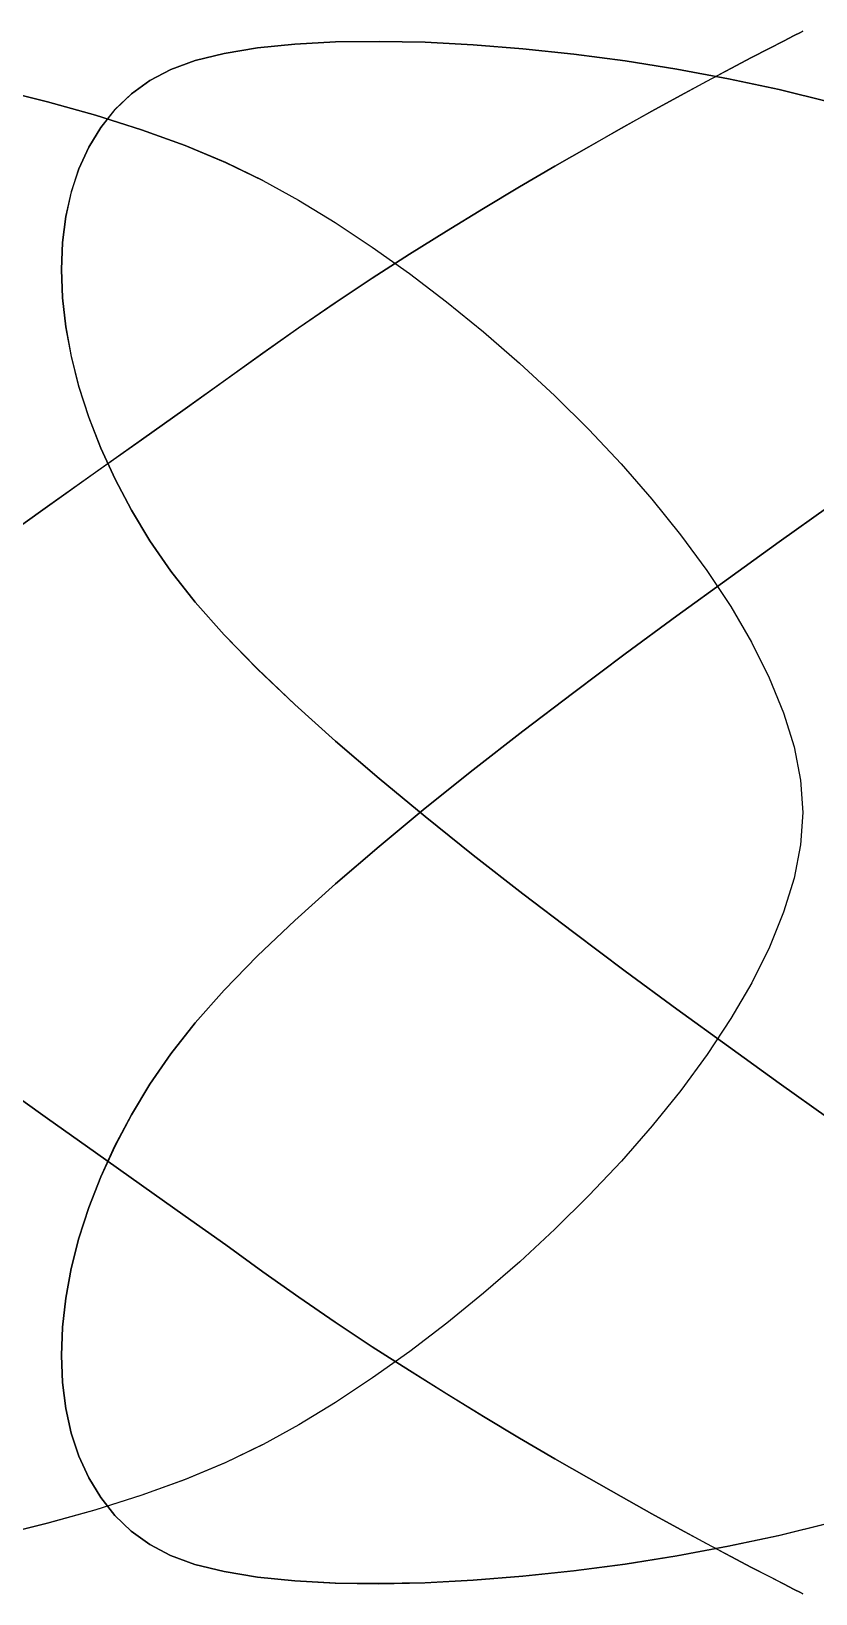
# Model space of a CAD drawing. Header units: metres. Extents: x -872 to 880, y -160 to 160.
# Drawn here: x 242 to 402.6, y -160 to 160 of the extents above; entities that cross this region are included whole.
import ezdxf

# ---------------------------------------------------------------- set-up
doc = ezdxf.new("R2010")
doc.units = ezdxf.units.M

msp = doc.modelspace()

# ---------------------------------------------------------------- linework, layer by layer
for p, q in [((399.54163, 159.7707, -311.76917), (400, 160.00003, -311.76917)), ((399.54163, 159.7707, -311.76917), (400, 160.00003, -311.76917)), ((400, 160.00003, -311.76917), (399.54248, 159.77051, -311.76917)), ((400, 160.00003, -311.76917), (399.54248, 159.77051, -311.76917)), ((288.3491, 156.57669, -311.76917), (295.9767, 157.35823, -311.76917)), ((288.3491, 156.57669, -311.76917), (295.9767, 157.35823, -311.76917)), ((295.97824, 157.3605, -311.76917), (288.34946, 156.57886, -311.76917)), ((295.97824, 157.3605, -311.76917), (288.34946, 156.57886, -311.76917)), ((295.9767, 157.35823, -311.76917), (304.29868, 157.80742, -311.76917)), ((295.9767, 157.35823, -311.76917), (304.29868, 157.80742, -311.76917)), ((304.30145, 157.80978, -311.76917), (295.97824, 157.3605, -311.76917)), ((304.30145, 157.80978, -311.76917), (295.97824, 157.3605, -311.76917)), ((304.29868, 157.80742, -311.76917), (313.22226, 157.93127, -311.76917)), ((304.29868, 157.80742, -311.76917), (313.22226, 157.93127, -311.76917)), ((313.22644, 157.93372, -311.76917), (304.30145, 157.80978, -311.76917)), ((313.22644, 157.93372, -311.76917), (304.30145, 157.80978, -311.76917)), ((313.22226, 157.93127, -311.76917), (322.65482, 157.73683, -311.76917)), ((313.22226, 157.93127, -311.76917), (322.65482, 157.73683, -311.76917)), ((322.66043, 157.73932, -311.76917), (313.22644, 157.93372, -311.76917)), ((322.66043, 157.73932, -311.76917), (313.22644, 157.93372, -311.76917)), ((322.65482, 157.73683, -311.76917), (332.50366, 157.23111, -311.76917)), ((322.65482, 157.73683, -311.76917), (332.50366, 157.23111, -311.76917)), ((332.51074, 157.23364, -311.76917), (322.66043, 157.73932, -311.76917)), ((332.51074, 157.23364, -311.76917), (322.66043, 157.73932, -311.76917)), ((332.50366, 157.23111, -311.76917), (342.6761, 156.42114, -311.76917)), ((332.50366, 157.23111, -311.76917), (342.6761, 156.42114, -311.76917)), ((342.68466, 156.42369, -311.76917), (332.51074, 157.23364, -311.76917)), ((342.68466, 156.42369, -311.76917), (332.51074, 157.23364, -311.76917)), ((393.12964, 156.49303, -311.76917), (396.04913, 157.99683, -311.76917)), ((393.12964, 156.49303, -311.76917), (396.04913, 157.99683, -311.76917)), ((396.05194, 157.99623, -311.76917), (393.13348, 156.4922, -311.76917)), ((396.05194, 157.99623, -311.76917), (393.13348, 156.4922, -311.76917)), ((396.04913, 157.99683, -311.76917), (398.20557, 159.09618, -311.76917)), ((396.04913, 157.99683, -311.76917), (398.20557, 159.09618, -311.76917)), ((398.20737, 159.0958, -311.76917), (396.05194, 157.99623, -311.76917)), ((398.20737, 159.0958, -311.76917), (396.05194, 157.99623, -311.76917)), ((398.20557, 159.09618, -311.76917), (399.54163, 159.7707, -311.76917)), ((398.20557, 159.09618, -311.76917), (399.54163, 159.7707, -311.76917)), ((399.54248, 159.77051, -311.76917), (398.20737, 159.0958, -311.76917)), ((399.54248, 159.77051, -311.76917), (398.20737, 159.0958, -311.76917)), ((275.54602, 153.99033, -311.76917), (270.55682, 152.16939, -311.76917)), ((275.54602, 153.99033, -311.76917), (270.55682, 152.16939, -311.76917)), ((270.55902, 152.16779, -311.76917), (275.54755, 153.98848, -311.76917)), ((270.55902, 152.16779, -311.76917), (275.54755, 153.98848, -311.76917)), ((281.5078, 155.45781, -311.76917), (275.54602, 153.99033, -311.76917)), ((281.5078, 155.45781, -311.76917), (275.54602, 153.99033, -311.76917)), ((275.54755, 153.98848, -311.76917), (281.50848, 155.45578, -311.76917)), ((275.54755, 153.98848, -311.76917), (281.50848, 155.45578, -311.76917)), ((288.34946, 156.57886, -311.76917), (281.5078, 155.45781, -311.76917)), ((288.34946, 156.57886, -311.76917), (281.5078, 155.45781, -311.76917)), ((281.50848, 155.45578, -311.76917), (288.3491, 156.57669, -311.76917)), ((281.50848, 155.45578, -311.76917), (288.3491, 156.57669, -311.76917)), ((342.6761, 156.42114, -311.76917), (353.0794, 155.31395, -311.76917)), ((342.6761, 156.42114, -311.76917), (353.0794, 155.31395, -311.76917)), ((353.0895, 155.3165, -311.76917), (342.68466, 156.42369, -311.76917)), ((353.0895, 155.3165, -311.76917), (342.68466, 156.42369, -311.76917)), ((353.0794, 155.31395, -311.76917), (363.621, 153.91655, -311.76917)), ((353.0794, 155.31395, -311.76917), (363.621, 153.91655, -311.76917)), ((363.63254, 153.9191, -311.76917), (353.0895, 155.3165, -311.76917)), ((363.63254, 153.9191, -311.76917), (353.0895, 155.3165, -311.76917)), ((363.621, 153.91655, -311.76917), (374.2081, 152.23596, -311.76917)), ((363.621, 153.91655, -311.76917), (374.2081, 152.23596, -311.76917)), ((374.22107, 152.23851, -311.76917), (363.63254, 153.9191, -311.76917)), ((374.22107, 152.23851, -311.76917), (363.63254, 153.9191, -311.76917)), ((385.23083, 152.3536, -311.76917), (389.50446, 154.60516, -311.76917)), ((385.23083, 152.3536, -311.76917), (389.50446, 154.60516, -311.76917)), ((389.50934, 154.60408, -311.76917), (385.2368, 152.35226, -311.76917)), ((389.50934, 154.60408, -311.76917), (385.2368, 152.35226, -311.76917)), ((389.50446, 154.60516, -311.76917), (393.12964, 156.49303, -311.76917)), ((389.50446, 154.60516, -311.76917), (393.12964, 156.49303, -311.76917)), ((393.13348, 156.4922, -311.76917), (389.50934, 154.60408, -311.76917)), ((393.13348, 156.4922, -311.76917), (389.50934, 154.60408, -311.76917)), ((270.55682, 152.16939, -311.76917), (266.30844, 149.91196, -311.76917)), ((270.55682, 152.16939, -311.76917), (266.30844, 149.91196, -311.76917)), ((266.31116, 149.91064, -311.76917), (270.55902, 152.16779, -311.76917)), ((266.31116, 149.91064, -311.76917), (270.55902, 152.16779, -311.76917)), ((374.2081, 152.23596, -311.76917), (384.74808, 150.27922, -311.76917)), ((374.2081, 152.23596, -311.76917), (384.74808, 150.27922, -311.76917)), ((384.7624, 150.28177, -311.76917), (374.22107, 152.23851, -311.76917)), ((384.7624, 150.28177, -311.76917), (374.22107, 152.23851, -311.76917)), ((380.36618, 149.75873, -311.76917), (385.23083, 152.3536, -311.76917)), ((380.36618, 149.75873, -311.76917), (385.23083, 152.3536, -311.76917)), ((385.2368, 152.35226, -311.76917), (380.37317, 149.75713, -311.76917)), ((385.2368, 152.35226, -311.76917), (380.37317, 149.75713, -311.76917)), ((235.14824, 148.05334, -311.76917), (245.31589, 145.56537, -311.76917)), ((235.14824, 148.05334, -311.76917), (245.31589, 145.56537, -311.76917)), ((245.33257, 145.56792, -311.76917), (235.16379, 148.0559, -311.76917)), ((245.33257, 145.56792, -311.76917), (235.16379, 148.0559, -311.76917)), ((266.30844, 149.91196, -311.76917), (262.50726, 147.16093, -311.76917)), ((266.30844, 149.91196, -311.76917), (262.50726, 147.16093, -311.76917)), ((262.5105, 147.15996, -311.76917), (266.31116, 149.91064, -311.76917)), ((262.5105, 147.15996, -311.76917), (266.31116, 149.91064, -311.76917)), ((374.96777, 146.84091, -311.76917), (380.36618, 149.75873, -311.76917)), ((374.96777, 146.84091, -311.76917), (380.36618, 149.75873, -311.76917)), ((380.37317, 149.75713, -311.76917), (374.97583, 146.83905, -311.76917)), ((380.37317, 149.75713, -311.76917), (374.97583, 146.83905, -311.76917)), ((384.74808, 150.27922, -311.76917), (395.14825, 148.05334, -311.76917)), ((384.74808, 150.27922, -311.76917), (395.14825, 148.05334, -311.76917)), ((395.1638, 148.0559, -311.76917), (384.7624, 150.28177, -311.76917)), ((395.1638, 148.0559, -311.76917), (384.7624, 150.28177, -311.76917)), ((395.14825, 148.05334, -311.76917), (405.3159, 145.56537, -311.76917)), ((395.14825, 148.05334, -311.76917), (405.3159, 145.56537, -311.76917)), ((405.33258, 145.56792, -311.76917), (395.1638, 148.0559, -311.76917)), ((405.33258, 145.56792, -311.76917), (395.1638, 148.0559, -311.76917)), ((245.31589, 145.56537, -311.76917), (255.15836, 142.82231, -311.76917)), ((245.31589, 145.56537, -311.76917), (255.15836, 142.82231, -311.76917)), ((255.17601, 142.82486, -311.76917), (245.33257, 145.56792, -311.76917)), ((255.17601, 142.82486, -311.76917), (245.33257, 145.56792, -311.76917)), ((262.50726, 147.16093, -311.76917), (259.15332, 143.94806, -311.76917)), ((262.50726, 147.16093, -311.76917), (259.15332, 143.94806, -311.76917)), ((259.15698, 143.94746, -311.76917), (262.5105, 147.15996, -311.76917)), ((259.15698, 143.94746, -311.76917), (262.5105, 147.15996, -311.76917)), ((369.0929, 143.62054, -311.76917), (374.96777, 146.84091, -311.76917)), ((369.0929, 143.62054, -311.76917), (374.96777, 146.84091, -311.76917)), ((374.97583, 146.83905, -311.76917), (369.10205, 143.61842, -311.76917)), ((374.97583, 146.83905, -311.76917), (369.10205, 143.61842, -311.76917)), ((255.15836, 142.82231, -311.76917), (264.58295, 139.83119, -311.76917)), ((255.15836, 142.82231, -311.76917), (264.58295, 139.83119, -311.76917)), ((264.60144, 139.83376, -311.76917), (255.17601, 142.82486, -311.76917)), ((264.60144, 139.83376, -311.76917), (255.17601, 142.82486, -311.76917)), ((259.15332, 143.94806, -311.76917), (256.24664, 140.30508, -311.76917)), ((259.15332, 143.94806, -311.76917), (256.24664, 140.30508, -311.76917)), ((256.25067, 140.30493, -311.76917), (259.15698, 143.94746, -311.76917)), ((256.25067, 140.30493, -311.76917), (259.15698, 143.94746, -311.76917)), ((362.79895, 140.11798, -311.76917), (369.0929, 143.62054, -311.76917)), ((362.79895, 140.11798, -311.76917), (369.0929, 143.62054, -311.76917)), ((369.10205, 143.61842, -311.76917), (362.8091, 140.11563, -311.76917)), ((369.10205, 143.61842, -311.76917), (362.8091, 140.11563, -311.76917)), ((256.24664, 140.30508, -311.76917), (253.78719, 136.26378, -311.76917)), ((256.24664, 140.30508, -311.76917), (253.78719, 136.26378, -311.76917)), ((253.79156, 136.26411, -311.76917), (256.25067, 140.30493, -311.76917)), ((253.79156, 136.26411, -311.76917), (256.25067, 140.30493, -311.76917)), ((264.58295, 139.83119, -311.76917), (273.49698, 136.59903, -311.76917)), ((264.58295, 139.83119, -311.76917), (273.49698, 136.59903, -311.76917)), ((273.51608, 136.60162, -311.76917), (264.60144, 139.83376, -311.76917)), ((273.51608, 136.60162, -311.76917), (264.60144, 139.83376, -311.76917)), ((356.14325, 136.35362, -311.76917), (362.79895, 140.11798, -311.76917)), ((356.14325, 136.35362, -311.76917), (362.79895, 140.11798, -311.76917)), ((362.8091, 140.11563, -311.76917), (356.1544, 136.35104, -311.76917)), ((362.8091, 140.11563, -311.76917), (356.1544, 136.35104, -311.76917)), ((253.78719, 136.26378, -311.76917), (251.77496, 131.85591, -311.76917)), ((253.78719, 136.26378, -311.76917), (251.77496, 131.85591, -311.76917)), ((251.77962, 131.85675, -311.76917), (253.79156, 136.26411, -311.76917)), ((251.77962, 131.85675, -311.76917), (253.79156, 136.26411, -311.76917)), ((273.49698, 136.59903, -311.76917), (281.8078, 133.13286, -311.76917)), ((273.49698, 136.59903, -311.76917), (281.8078, 133.13286, -311.76917)), ((281.8273, 133.1355, -311.76917), (273.51608, 136.60162, -311.76917)), ((281.8273, 133.1355, -311.76917), (273.51608, 136.60162, -311.76917)), ((349.18304, 132.34784, -311.76917), (356.14325, 136.35362, -311.76917)), ((349.18304, 132.34784, -311.76917), (356.14325, 136.35362, -311.76917)), ((356.1544, 136.35104, -311.76917), (349.19516, 132.34505, -311.76917)), ((356.1544, 136.35104, -311.76917), (349.19516, 132.34505, -311.76917)), ((251.77496, 131.85591, -311.76917), (250.20996, 127.11323, -311.76917)), ((251.77496, 131.85591, -311.76917), (250.20996, 127.11323, -311.76917)), ((250.21484, 127.1146, -311.76917), (251.77962, 131.85675, -311.76917)), ((250.21484, 127.1146, -311.76917), (251.77962, 131.85675, -311.76917)), ((281.8078, 133.13286, -311.76917), (289.42267, 129.4397, -311.76917)), ((281.8078, 133.13286, -311.76917), (289.42267, 129.4397, -311.76917)), ((289.44238, 129.44241, -311.76917), (281.8273, 133.1355, -311.76917)), ((289.44238, 129.44241, -311.76917), (281.8273, 133.1355, -311.76917)), ((341.9757, 128.121, -311.76917), (349.18304, 132.34784, -311.76917)), ((341.9757, 128.121, -311.76917), (349.18304, 132.34784, -311.76917)), ((349.19516, 132.34505, -311.76917), (341.98874, 128.11803, -311.76917)), ((349.19516, 132.34505, -311.76917), (341.98874, 128.11803, -311.76917)), ((289.42267, 129.4397, -311.76917), (296.7548, 125.3753, -311.76917)), ((289.42267, 129.4397, -311.76917), (296.7548, 125.3753, -311.76917)), ((334.57858, 123.6935, -311.76917), (341.9757, 128.121, -311.76917)), ((334.57858, 123.6935, -311.76917), (341.9757, 128.121, -311.76917)), ((341.98874, 128.11803, -311.76917), (334.59247, 123.69037, -311.76917)), ((341.98874, 128.11803, -311.76917), (334.59247, 123.69037, -311.76917)), ((250.20996, 127.11323, -311.76917), (249.09218, 122.0675, -311.76917)), ((250.20996, 127.11323, -311.76917), (249.09218, 122.0675, -311.76917)), ((249.09724, 122.06942, -311.76917), (250.21484, 127.1146, -311.76917)), ((249.09724, 122.06942, -311.76917), (250.21484, 127.1146, -311.76917)), ((296.7548, 125.3753, -311.76917), (304.24097, 120.81729, -311.76917)), ((296.7548, 125.3753, -311.76917), (304.24097, 120.81729, -311.76917)), ((249.09218, 122.0675, -311.76917), (248.42162, 116.75047, -311.76917)), ((249.09218, 122.0675, -311.76917), (248.42162, 116.75047, -311.76917)), ((248.4268, 116.75295, -311.76917), (249.09724, 122.06942, -311.76917)), ((248.4268, 116.75295, -311.76917), (249.09724, 122.06942, -311.76917)), ((327.04895, 119.0857, -311.76917), (334.57858, 123.6935, -311.76917)), ((327.04895, 119.0857, -311.76917), (334.57858, 123.6935, -311.76917)), ((334.59247, 123.69037, -311.76917), (327.06363, 119.08245, -311.76917)), ((334.59247, 123.69037, -311.76917), (327.06363, 119.08245, -311.76917)), ((304.24097, 120.81729, -311.76917), (311.82385, 115.80573, -311.76917)), ((304.24097, 120.81729, -311.76917), (311.82385, 115.80573, -311.76917)), ((319.44415, 114.31799, -311.76917), (327.04895, 119.0857, -311.76917)), ((319.44415, 114.31799, -311.76917), (327.04895, 119.0857, -311.76917)), ((327.06363, 119.08245, -311.76917), (319.45953, 114.31466, -311.76917)), ((327.06363, 119.08245, -311.76917), (319.45953, 114.31466, -311.76917)), ((248.42162, 116.75047, -311.76917), (248.19827, 111.193924, -311.76917)), ((248.42162, 116.75047, -311.76917), (248.19827, 111.193924, -311.76917)), ((248.20354, 111.19696, -311.76917), (248.4268, 116.75295, -311.76917)), ((248.20354, 111.19696, -311.76917), (248.4268, 116.75295, -311.76917)), ((311.82385, 115.80573, -311.76917), (319.44617, 110.380646, -311.76917)), ((311.82385, 115.80573, -311.76917), (319.44617, 110.380646, -311.76917)), ((311.82153, 109.41074, -311.76917), (319.44415, 114.31799, -311.76917)), ((311.82153, 109.41074, -311.76917), (319.44415, 114.31799, -311.76917)), ((319.45953, 114.31466, -311.76917), (311.83752, 109.40737, -311.76917)), ((319.45953, 114.31466, -311.76917), (311.83752, 109.40737, -311.76917)), ((248.19827, 111.193924, -311.76917), (248.42213, 105.42961, -311.76917)), ((248.19827, 111.193924, -311.76917), (248.42213, 105.42961, -311.76917)), ((248.42743, 105.43319, -311.76917), (248.20354, 111.19696, -311.76917)), ((248.42743, 105.43319, -311.76917), (248.20354, 111.19696, -311.76917)), ((304.23837, 104.38434, -311.76917), (311.82153, 109.41074, -311.76917)), ((304.23837, 104.38434, -311.76917), (311.82153, 109.41074, -311.76917)), ((311.83752, 109.40737, -311.76917), (304.2549, 104.380974, -311.76917)), ((311.83752, 109.40737, -311.76917), (304.2549, 104.380974, -311.76917)), ((319.44617, 110.380646, -311.76917), (327.05054, 104.58205, -311.76917)), ((319.44617, 110.380646, -311.76917), (327.05054, 104.58205, -311.76917)), ((248.42213, 105.42961, -311.76917), (249.0932, 99.48929, -311.76917)), ((248.42213, 105.42961, -311.76917), (249.0932, 99.48929, -311.76917)), ((249.09848, 99.4934, -311.76917), (248.42743, 105.43319, -311.76917)), ((249.09848, 99.4934, -311.76917), (248.42743, 105.43319, -311.76917)), ((296.752, 99.259155, -311.76917), (304.23837, 104.38434, -311.76917)), ((296.752, 99.259155, -311.76917), (304.23837, 104.38434, -311.76917)), ((304.2549, 104.380974, -311.76917), (296.76898, 99.255844, -311.76917)), ((304.2549, 104.380974, -311.76917), (296.76898, 99.255844, -311.76917)), ((327.05054, 104.58205, -311.76917), (334.57974, 98.44996, -311.76917)), ((327.05054, 104.58205, -311.76917), (334.57974, 98.44996, -311.76917)), ((249.0932, 99.48929, -311.76917), (250.21147, 93.404724, -311.76917)), ((249.0932, 99.48929, -311.76917), (250.21147, 93.404724, -311.76917)), ((250.21669, 93.40934, -311.76917), (249.09848, 99.4934, -311.76917)), ((250.21669, 93.40934, -311.76917), (249.09848, 99.4934, -311.76917)), ((289.41977, 94.055595, -311.76917), (296.752, 99.259155, -311.76917)), ((289.41977, 94.055595, -311.76917), (296.752, 99.259155, -311.76917)), ((296.76898, 99.255844, -311.76917), (289.43707, 94.05237, -311.76917)), ((296.76898, 99.255844, -311.76917), (289.43707, 94.05237, -311.76917)), ((334.57974, 98.44996, -311.76917), (341.97644, 92.0244, -311.76917)), ((334.57974, 98.44996, -311.76917), (341.97644, 92.0244, -311.76917)), ((250.21147, 93.404724, -311.76917), (251.77695, 87.20768, -311.76917)), ((250.21147, 93.404724, -311.76917), (251.77695, 87.20768, -311.76917)), ((251.78206, 87.21276, -311.76917), (250.21669, 93.40934, -311.76917)), ((251.78206, 87.21276, -311.76917), (250.21669, 93.40934, -311.76917)), ((281.80487, 88.58215, -311.76917), (289.41977, 94.055595, -311.76917)), ((281.80487, 88.58215, -311.76917), (289.41977, 94.055595, -311.76917)), ((289.43707, 94.05237, -311.76917), (281.82245, 88.5791, -311.76917)), ((289.43707, 94.05237, -311.76917), (281.82245, 88.5791, -311.76917)), ((341.97644, 92.0244, -311.76917), (349.1833, 85.34539, -311.76917)), ((341.97644, 92.0244, -311.76917), (349.1833, 85.34539, -311.76917)), ((251.77695, 87.20768, -311.76917), (253.78961, 80.92991, -311.76917)), ((251.77695, 87.20768, -311.76917), (253.78961, 80.92991, -311.76917)), ((253.79459, 80.93542, -311.76917), (251.78206, 87.21276, -311.76917)), ((253.79459, 80.93542, -311.76917), (251.78206, 87.21276, -311.76917)), ((273.49414, 82.66341, -311.76917), (281.80487, 88.58215, -311.76917)), ((273.49414, 82.66341, -311.76917), (281.80487, 88.58215, -311.76917)), ((281.82245, 88.5791, -311.76917), (273.51184, 82.660645, -311.76917)), ((281.82245, 88.5791, -311.76917), (273.51184, 82.660645, -311.76917)), ((349.1833, 85.34539, -311.76917), (356.14304, 78.45295, -311.76917)), ((349.1833, 85.34539, -311.76917), (356.14304, 78.45295, -311.76917)), ((253.78961, 80.92991, -311.76917), (256.24948, 74.60318, -311.76917)), ((253.78961, 80.92991, -311.76917), (256.24948, 74.60318, -311.76917)), ((256.25427, 74.60906, -311.76917), (253.79459, 80.93542, -311.76917)), ((256.25427, 74.60906, -311.76917), (253.79459, 80.93542, -311.76917)), ((264.5802, 76.34373, -311.76917), (273.49414, 82.66341, -311.76917)), ((264.5802, 76.34373, -311.76917), (273.49414, 82.66341, -311.76917)), ((273.51184, 82.660645, -311.76917), (264.59796, 76.34133, -311.76917)), ((273.51184, 82.660645, -311.76917), (264.59796, 76.34133, -311.76917)), ((356.14304, 78.45295, -311.76917), (362.79834, 71.3871, -311.76917)), ((356.14304, 78.45295, -311.76917), (362.79834, 71.3871, -311.76917)), ((255.15576, 69.66748, -311.76917), (264.5802, 76.34373, -311.76917)), ((255.15576, 69.66748, -311.76917), (264.5802, 76.34373, -311.76917)), ((264.59796, 76.34133, -311.76917), (255.17354, 69.66553, -311.76917)), ((264.59796, 76.34133, -311.76917), (255.17354, 69.66553, -311.76917)), ((256.24948, 74.60318, -311.76917), (259.15656, 68.25925, -311.76917)), ((256.24948, 74.60318, -311.76917), (259.15656, 68.25925, -311.76917)), ((259.16107, 68.26544, -311.76917), (256.25427, 74.60906, -311.76917)), ((259.16107, 68.26544, -311.76917), (256.25427, 74.60906, -311.76917)), ((362.79834, 71.3871, -311.76917), (369.09192, 64.18786, -311.76917)), ((362.79834, 71.3871, -311.76917), (369.09192, 64.18786, -311.76917)), ((245.31348, 62.67904, -311.76917), (255.15576, 69.66748, -311.76917)), ((245.31348, 62.67904, -311.76917), (255.15576, 69.66748, -311.76917)), ((255.17354, 69.66553, -311.76917), (245.33118, 62.67759, -311.76917)), ((255.17354, 69.66553, -311.76917), (245.33118, 62.67759, -311.76917)), ((259.15656, 68.25925, -311.76917), (262.51077, 61.92988, -311.76917)), ((259.15656, 68.25925, -311.76917), (262.51077, 61.92988, -311.76917)), ((262.515, 61.936317, -311.76917), (259.16107, 68.26544, -311.76917)), ((262.515, 61.936317, -311.76917), (259.16107, 68.26544, -311.76917)), ((369.09192, 64.18786, -311.76917), (374.96643, 56.89525, -311.76917)), ((369.09192, 64.18786, -311.76917), (374.96643, 56.89525, -311.76917)), ((235.14603, 55.422775, -311.76917), (245.31348, 62.67904, -311.76917)), ((235.14603, 55.422775, -311.76917), (245.31348, 62.67904, -311.76917)), ((245.33118, 62.67759, -311.76917), (235.1636, 55.421875, -311.76917)), ((245.33118, 62.67759, -311.76917), (235.1636, 55.421875, -311.76917)), ((262.51077, 61.92988, -311.76917), (266.3122, 55.64683, -311.76917)), ((262.51077, 61.92988, -311.76917), (266.3122, 55.64683, -311.76917)), ((266.31613, 55.65344, -311.76917), (262.515, 61.936317, -311.76917)), ((266.31613, 55.65344, -311.76917), (262.515, 61.936317, -311.76917)), ((395.14603, 55.422775, -311.76917), (405.31348, 62.67904, -311.76917)), ((395.14603, 55.422775, -311.76917), (405.31348, 62.67904, -311.76917)), ((405.33118, 62.67759, -311.76917), (395.1636, 55.421875, -311.76917)), ((405.33118, 62.67759, -311.76917), (395.1636, 55.421875, -311.76917)), ((266.3122, 55.64683, -311.76917), (270.5608, 49.441868, -311.76917)), ((266.3122, 55.64683, -311.76917), (270.5608, 49.441868, -311.76917)), ((270.56433, 49.448593, -311.76917), (266.31613, 55.65344, -311.76917)), ((270.56433, 49.448593, -311.76917), (266.31613, 55.65344, -311.76917)), ((374.96643, 56.89525, -311.76917), (380.36462, 49.549286, -311.76917)), ((374.96643, 56.89525, -311.76917), (380.36462, 49.549286, -311.76917)), ((384.7461, 47.943054, -311.76917), (395.14603, 55.422775, -311.76917)), ((384.7461, 47.943054, -311.76917), (395.14603, 55.422775, -311.76917)), ((395.1636, 55.421875, -311.76917), (384.7635, 47.942738, -311.76917)), ((395.1636, 55.421875, -311.76917), (384.7635, 47.942738, -311.76917)), ((270.5608, 49.441868, -311.76917), (275.55014, 43.095127, -311.76917)), ((270.5608, 49.441868, -311.76917), (275.55014, 43.095127, -311.76917)), ((275.55322, 43.10183, -311.76917), (270.56433, 49.448593, -311.76917)), ((275.55322, 43.10183, -311.76917), (270.56433, 49.448593, -311.76917)), ((380.36462, 49.549286, -311.76917), (385.22913, 42.189995, -311.76917)), ((380.36462, 49.549286, -311.76917), (385.22913, 42.189995, -311.76917)), ((374.20636, 40.284245, -311.76917), (384.7461, 47.943054, -311.76917)), ((374.20636, 40.284245, -311.76917), (384.7461, 47.943054, -311.76917)), ((384.7635, 47.942738, -311.76917), (374.22348, 40.28454, -311.76917)), ((384.7635, 47.942738, -311.76917), (374.22348, 40.28454, -311.76917)), ((275.55014, 43.095127, -311.76917), (281.512, 36.39512, -311.76917)), ((275.55014, 43.095127, -311.76917), (281.512, 36.39512, -311.76917)), ((281.51447, 36.401722, -311.76917), (275.55322, 43.10183, -311.76917)), ((281.51447, 36.401722, -311.76917), (275.55322, 43.10183, -311.76917)), ((385.22913, 42.189995, -311.76917), (389.50262, 34.85739, -311.76917)), ((385.22913, 42.189995, -311.76917), (389.50262, 34.85739, -311.76917)), ((363.61948, 32.49072, -311.76917), (374.20636, 40.284245, -311.76917)), ((363.61948, 32.49072, -311.76917), (374.20636, 40.284245, -311.76917)), ((374.22348, 40.28454, -311.76917), (363.6363, 32.49164, -311.76917)), ((374.22348, 40.28454, -311.76917), (363.6363, 32.49164, -311.76917)), ((281.512, 36.39512, -311.76917), (288.35364, 29.386211, -311.76917)), ((281.512, 36.39512, -311.76917), (288.35364, 29.386211, -311.76917)), ((288.3554, 29.392637, -311.76917), (281.51447, 36.401722, -311.76917)), ((288.3554, 29.392637, -311.76917), (281.51447, 36.401722, -311.76917)), ((353.07812, 24.606842, -311.76917), (363.61948, 32.49072, -311.76917)), ((353.07812, 24.606842, -311.76917), (363.61948, 32.49072, -311.76917)), ((363.6363, 32.49164, -311.76917), (353.09454, 24.60839, -311.76917)), ((363.6363, 32.49164, -311.76917), (353.09454, 24.60839, -311.76917)), ((389.50262, 34.85739, -311.76917), (393.1279, 27.591497, -311.76917)), ((389.50262, 34.85739, -311.76917), (393.1279, 27.591497, -311.76917)), ((288.35364, 29.386211, -311.76917), (295.98242, 22.112762, -311.76917)), ((288.35364, 29.386211, -311.76917), (295.98242, 22.112762, -311.76917)), ((295.98337, 22.118942, -311.76917), (288.3554, 29.392637, -311.76917)), ((295.98337, 22.118942, -311.76917), (288.3554, 29.392637, -311.76917)), ((393.1279, 27.591497, -311.76917), (396.04758, 20.432333, -311.76917)), ((393.1279, 27.591497, -311.76917), (396.04758, 20.432333, -311.76917)), ((342.675, 16.676987, -311.76917), (353.07812, 24.606842, -311.76917)), ((342.675, 16.676987, -311.76917), (353.07812, 24.606842, -311.76917)), ((353.09454, 24.60839, -311.76917), (342.691, 16.679155, -311.76917)), ((353.09454, 24.60839, -311.76917), (342.691, 16.679155, -311.76917)), ((295.98242, 22.112762, -311.76917), (304.3056, 14.619129, -311.76917)), ((295.98242, 22.112762, -311.76917), (304.3056, 14.619129, -311.76917)), ((304.30563, 14.625005, -311.76917), (295.98337, 22.118942, -311.76917)), ((304.30563, 14.625005, -311.76917), (295.98337, 22.118942, -311.76917)), ((396.04758, 20.432333, -311.76917), (398.20435, 13.419918, -311.76917)), ((396.04758, 20.432333, -311.76917), (398.20435, 13.419918, -311.76917)), ((332.50272, 8.745522, -311.76917), (342.675, 16.676987, -311.76917)), ((332.50272, 8.745522, -311.76917), (342.675, 16.676987, -311.76917)), ((342.691, 16.679155, -311.76917), (332.51828, 8.74829, -311.76917)), ((342.691, 16.679155, -311.76917), (332.51828, 8.74829, -311.76917)), ((304.3056, 14.619129, -311.76917), (313.23047, 6.94967, -311.76917)), ((304.3056, 14.619129, -311.76917), (313.23047, 6.94967, -311.76917)), ((313.2295, 6.955189, -311.76917), (304.30563, 14.625005, -311.76917)), ((313.2295, 6.955189, -311.76917), (304.30563, 14.625005, -311.76917)), ((398.20435, 13.419918, -311.76917), (399.54095, 6.594273, -311.76917)), ((398.20435, 13.419918, -311.76917), (399.54095, 6.594273, -311.76917)), ((322.66235, -0.846139, -311.76917), (313.2295, 6.955189, -311.76917)), ((322.66235, -0.846139, -311.76917), (313.2295, 6.955189, -311.76917)), ((313.23047, 6.94967, -311.76917), (322.66434, -0.851257, -311.76917)), ((313.23047, 6.94967, -311.76917), (322.66434, -0.851257, -311.76917)), ((322.654, 0.856816, -311.76917), (332.50272, 8.745522, -311.76917)), ((322.654, 0.856816, -311.76917), (332.50272, 8.745522, -311.76917)), ((332.51828, 8.74829, -311.76917), (322.66907, 0.860153, -311.76917)), ((332.51828, 8.74829, -311.76917), (322.66907, 0.860153, -311.76917)), ((399.54095, 6.594273, -311.76917), (400, -0.004583, -311.76917)), ((399.54095, 6.594273, -311.76917), (400, -0.004583, -311.76917)), ((313.22153, -6.944762, -311.76917), (322.654, 0.856816, -311.76917)), ((313.22153, -6.944762, -311.76917), (322.654, 0.856816, -311.76917)), ((322.66907, 0.860153, -311.76917), (313.23605, -6.940898, -311.76917)), ((322.66907, 0.860153, -311.76917), (313.23605, -6.940898, -311.76917)), ((332.5114, -8.734611, -311.76917), (322.66235, -0.846139, -311.76917)), ((332.5114, -8.734611, -311.76917), (322.66235, -0.846139, -311.76917)), ((322.66434, -0.851257, -311.76917), (332.51453, -8.739294, -311.76917)), ((322.66434, -0.851257, -311.76917), (332.51453, -8.739294, -311.76917)), ((400, -0.004583, -311.76917), (399.5435, -6.60342, -311.76917)), ((400, -0.004583, -311.76917), (399.5435, -6.60342, -311.76917)), ((304.29797, -14.614841, -311.76917), (313.22153, -6.944762, -311.76917)), ((304.29797, -14.614841, -311.76917), (313.22153, -6.944762, -311.76917)), ((313.23605, -6.940898, -311.76917), (304.31192, -14.610506, -311.76917)), ((313.23605, -6.940898, -311.76917), (304.31192, -14.610506, -311.76917)), ((342.68408, -16.665861, -311.76917), (332.5114, -8.734611, -311.76917)), ((342.68408, -16.665861, -311.76917), (332.5114, -8.734611, -311.76917)), ((332.51453, -8.739294, -311.76917), (342.6883, -16.670082, -311.76917)), ((332.51453, -8.739294, -311.76917), (342.6883, -16.670082, -311.76917)), ((399.5435, -6.60342, -311.76917), (398.20972, -13.429016, -311.76917)), ((399.5435, -6.60342, -311.76917), (398.20972, -13.429016, -311.76917)), ((295.97595, -22.109055, -311.76917), (304.29797, -14.614841, -311.76917)), ((295.97595, -22.109055, -311.76917), (304.29797, -14.614841, -311.76917)), ((304.31192, -14.610506, -311.76917), (295.98932, -22.104311, -311.76917)), ((304.31192, -14.610506, -311.76917), (295.98932, -22.104311, -311.76917)), ((398.20972, -13.429016, -311.76917), (396.05594, -20.441353, -311.76917)), ((398.20972, -13.429016, -311.76917), (396.05594, -20.441353, -311.76917)), ((353.08765, -24.595524, -311.76917), (342.68408, -16.665861, -311.76917)), ((353.08765, -24.595524, -311.76917), (342.68408, -16.665861, -311.76917)), ((342.6883, -16.670082, -311.76917), (353.09296, -24.599266, -311.76917)), ((342.6883, -16.670082, -311.76917), (353.09296, -24.599266, -311.76917)), ((288.3482, -29.38303, -311.76917), (295.97595, -22.109055, -311.76917)), ((288.3482, -29.38303, -311.76917), (295.97595, -22.109055, -311.76917)), ((295.98932, -22.104311, -311.76917), (288.36093, -29.377956, -311.76917)), ((295.98932, -22.104311, -311.76917), (288.36093, -29.377956, -311.76917)), ((396.05594, -20.441353, -311.76917), (393.13943, -27.60041, -311.76917)), ((396.05594, -20.441353, -311.76917), (393.13943, -27.60041, -311.76917)), ((363.6294, -32.479233, -311.76917), (353.08765, -24.595524, -311.76917)), ((363.6294, -32.479233, -311.76917), (353.08765, -24.595524, -311.76917)), ((353.09296, -24.599266, -311.76917), (363.6358, -32.482483, -311.76917)), ((353.09296, -24.599266, -311.76917), (363.6358, -32.482483, -311.76917)), ((393.13943, -27.60041, -311.76917), (389.51746, -34.866173, -311.76917)), ((393.13943, -27.60041, -311.76917), (389.51746, -34.866173, -311.76917)), ((281.5074, -36.3924, -311.76917), (288.3482, -29.38303, -311.76917)), ((281.5074, -36.3924, -311.76917), (288.3482, -29.38303, -311.76917)), ((288.36093, -29.377956, -311.76917), (281.51947, -36.387085, -311.76917)), ((288.36093, -29.377956, -311.76917), (281.51947, -36.387085, -311.76917)), ((374.21667, -40.27262, -311.76917), (363.6294, -32.479233, -311.76917)), ((374.21667, -40.27262, -311.76917), (363.6294, -32.479233, -311.76917)), ((363.6358, -32.482483, -311.76917), (374.22415, -40.27538, -311.76917)), ((363.6358, -32.482483, -311.76917), (374.22415, -40.27538, -311.76917)), ((389.51746, -34.866173, -311.76917), (385.24725, -42.198624, -311.76917)), ((389.51746, -34.866173, -311.76917), (385.24725, -42.198624, -311.76917)), ((275.54617, -43.092793, -311.76917), (281.5074, -36.3924, -311.76917)), ((275.54617, -43.092793, -311.76917), (281.5074, -36.3924, -311.76917)), ((281.51947, -36.387085, -311.76917), (275.55756, -43.087337, -311.76917)), ((281.51947, -36.387085, -311.76917), (275.55756, -43.087337, -311.76917)), ((384.75677, -47.93132, -311.76917), (374.21667, -40.27262, -311.76917)), ((384.75677, -47.93132, -311.76917), (374.21667, -40.27262, -311.76917)), ((374.22415, -40.27538, -311.76917), (384.76526, -47.933594, -311.76917)), ((374.22415, -40.27538, -311.76917), (384.76526, -47.933594, -311.76917)), ((270.55722, -49.439835, -311.76917), (275.54617, -43.092793, -311.76917)), ((270.55722, -49.439835, -311.76917), (275.54617, -43.092793, -311.76917)), ((275.55756, -43.087337, -311.76917), (270.56793, -49.434357, -311.76917)), ((275.55756, -43.087337, -311.76917), (270.56793, -49.434357, -311.76917)), ((385.24725, -42.198624, -311.76917), (380.38614, -49.557743, -311.76917)), ((385.24725, -42.198624, -311.76917), (380.38614, -49.557743, -311.76917)), ((395.157, -55.410965, -311.76917), (384.75677, -47.93132, -311.76917)), ((395.157, -55.410965, -311.76917), (384.75677, -47.93132, -311.76917)), ((384.76526, -47.933594, -311.76917), (395.16647, -55.412773, -311.76917)), ((384.76526, -47.933594, -311.76917), (395.16647, -55.412773, -311.76917)), ((266.30878, -55.645027, -311.76917), (270.55722, -49.439835, -311.76917)), ((266.30878, -55.645027, -311.76917), (270.55722, -49.439835, -311.76917)), ((270.56793, -49.434357, -311.76917), (266.31882, -55.639626, -311.76917)), ((270.56793, -49.434357, -311.76917), (266.31882, -55.639626, -311.76917)), ((380.38614, -49.557743, -311.76917), (374.99133, -56.903515, -311.76917)), ((380.38614, -49.557743, -311.76917), (374.99133, -56.903515, -311.76917)), ((245.32474, -62.66719, -311.76917), (235.15703, -55.410965, -311.76917)), ((245.32474, -62.66719, -311.76917), (235.15703, -55.410965, -311.76917)), ((235.16649, -55.412773, -311.76917), (245.33507, -62.668556, -311.76917)), ((235.16649, -55.412773, -311.76917), (245.33507, -62.668556, -311.76917)), ((262.5072, -61.928253, -311.76917), (266.30878, -55.645027, -311.76917)), ((262.5072, -61.928253, -311.76917), (266.30878, -55.645027, -311.76917)), ((266.31882, -55.639626, -311.76917), (262.51666, -61.92308, -311.76917)), ((266.31882, -55.639626, -311.76917), (262.51666, -61.92308, -311.76917)), ((374.99133, -56.903515, -311.76917), (369.12012, -64.19592, -311.76917)), ((374.99133, -56.903515, -311.76917), (369.12012, -64.19592, -311.76917)), ((405.32474, -62.66719, -311.76917), (395.157, -55.410965, -311.76917)), ((405.32474, -62.66719, -311.76917), (395.157, -55.410965, -311.76917)), ((395.16647, -55.412773, -311.76917), (405.33508, -62.668556, -311.76917)), ((395.16647, -55.412773, -311.76917), (405.33508, -62.668556, -311.76917)), ((255.16724, -69.65563, -311.76917), (245.32474, -62.66719, -311.76917)), ((255.16724, -69.65563, -311.76917), (245.32474, -62.66719, -311.76917)), ((245.33507, -62.668556, -311.76917), (255.17834, -69.656586, -311.76917)), ((245.33507, -62.668556, -311.76917), (255.17834, -69.656586, -311.76917)), ((259.15265, -68.25776, -311.76917), (262.5072, -61.928253, -311.76917)), ((259.15265, -68.25776, -311.76917), (262.5072, -61.928253, -311.76917)), ((262.51666, -61.92308, -311.76917), (259.1615, -68.25293, -311.76917)), ((262.51666, -61.92308, -311.76917), (259.1615, -68.25293, -311.76917)), ((369.12012, -64.19592, -311.76917), (362.82977, -71.39494, -311.76917)), ((369.12012, -64.19592, -311.76917), (362.82977, -71.39494, -311.76917)), ((264.59183, -76.33192, -311.76917), (255.16724, -69.65563, -311.76917)), ((264.59183, -76.33192, -311.76917), (255.16724, -69.65563, -311.76917)), ((255.17834, -69.656586, -311.76917), (264.60358, -76.332504, -311.76917)), ((255.17834, -69.656586, -311.76917), (264.60358, -76.332504, -311.76917)), ((256.24506, -74.60178, -311.76917), (259.15265, -68.25776, -311.76917)), ((256.24506, -74.60178, -311.76917), (259.15265, -68.25776, -311.76917)), ((259.1615, -68.25293, -311.76917), (256.25336, -74.597404, -311.76917)), ((259.1615, -68.25293, -311.76917), (256.25336, -74.597404, -311.76917)), ((362.82977, -71.39494, -311.76917), (356.17752, -78.46056, -311.76917)), ((362.82977, -71.39494, -311.76917), (356.17752, -78.46056, -311.76917)), ((253.78447, -80.92857, -311.76917), (256.24506, -74.60178, -311.76917)), ((253.78447, -80.92857, -311.76917), (256.24506, -74.60178, -311.76917)), ((256.25336, -74.597404, -311.76917), (253.79227, -80.92473, -311.76917)), ((256.25336, -74.597404, -311.76917), (253.79227, -80.92473, -311.76917)), ((273.50583, -82.65169, -311.76917), (264.59183, -76.33192, -311.76917)), ((273.50583, -82.65169, -311.76917), (264.59183, -76.33192, -311.76917)), ((264.60358, -76.332504, -311.76917), (273.5181, -82.65195, -311.76917)), ((264.60358, -76.332504, -311.76917), (273.5181, -82.65195, -311.76917)), ((356.17752, -78.46056, -311.76917), (349.22064, -85.35276, -311.76917)), ((356.17752, -78.46056, -311.76917), (349.22064, -85.35276, -311.76917)), ((251.77097, -87.206375, -311.76917), (253.78447, -80.92857, -311.76917)), ((251.77097, -87.206375, -311.76917), (253.78447, -80.92857, -311.76917)), ((253.79227, -80.92473, -311.76917), (251.77821, -87.20313, -311.76917)), ((253.79227, -80.92473, -311.76917), (251.77821, -87.20313, -311.76917)), ((281.81656, -88.57057, -311.76917), (273.50583, -82.65169, -311.76917)), ((281.81656, -88.57057, -311.76917), (273.50583, -82.65169, -311.76917)), ((273.5181, -82.65195, -311.76917), (281.82916, -88.570564, -311.76917)), ((273.5181, -82.65195, -311.76917), (281.82916, -88.570564, -311.76917)), ((349.22064, -85.35276, -311.76917), (342.01642, -92.031525, -311.76917)), ((349.22064, -85.35276, -311.76917), (342.01642, -92.031525, -311.76917)), ((250.20456, -93.40343, -311.76917), (251.77097, -87.206375, -311.76917)), ((250.20456, -93.40343, -311.76917), (251.77097, -87.206375, -311.76917)), ((251.77821, -87.20313, -311.76917), (250.21124, -93.40085, -311.76917)), ((251.77821, -87.20313, -311.76917), (250.21124, -93.40085, -311.76917)), ((289.4313, -94.044205, -311.76917), (281.81656, -88.57057, -311.76917)), ((289.4313, -94.044205, -311.76917), (281.81656, -88.57057, -311.76917)), ((281.82916, -88.570564, -311.76917), (289.44412, -94.04399, -311.76917)), ((281.82916, -88.570564, -311.76917), (289.44412, -94.04399, -311.76917)), ((342.01642, -92.031525, -311.76917), (334.62213, -98.45683, -311.76917)), ((342.01642, -92.031525, -311.76917), (334.62213, -98.45683, -311.76917)), ((249.08528, -99.487976, -311.76917), (250.20456, -93.40343, -311.76917)), ((249.08528, -99.487976, -311.76917), (250.20456, -93.40343, -311.76917)), ((250.21124, -93.40085, -311.76917), (249.09135, -99.4861, -311.76917)), ((250.21124, -93.40085, -311.76917), (249.09135, -99.4861, -311.76917)), ((296.7633, -99.24807, -311.76917), (289.4313, -94.044205, -311.76917)), ((296.7633, -99.24807, -311.76917), (289.4313, -94.044205, -311.76917)), ((289.44412, -94.04399, -311.76917), (296.77612, -99.24767, -311.76917)), ((289.44412, -94.04399, -311.76917), (296.77612, -99.24767, -311.76917)), ((334.62213, -98.45683, -311.76917), (327.095, -104.58867, -311.76917)), ((334.62213, -98.45683, -311.76917), (327.095, -104.58867, -311.76917)), ((248.41318, -105.42826, -311.76917), (249.08528, -99.487976, -311.76917)), ((248.41318, -105.42826, -311.76917), (249.08528, -99.487976, -311.76917)), ((249.09135, -99.4861, -311.76917), (248.41858, -105.42712, -311.76917)), ((249.09135, -99.4861, -311.76917), (248.41858, -105.42712, -311.76917)), ((304.2493, -104.37364, -311.76917), (296.7633, -99.24807, -311.76917)), ((304.2493, -104.37364, -311.76917), (296.7633, -99.24807, -311.76917)), ((296.77612, -99.24767, -311.76917), (304.26202, -104.37312, -311.76917)), ((296.77612, -99.24767, -311.76917), (304.26202, -104.37312, -311.76917)), ((248.18828, -111.192535, -311.76917), (248.41318, -105.42826, -311.76917)), ((248.18828, -111.192535, -311.76917), (248.41318, -105.42826, -311.76917)), ((248.41858, -105.42712, -311.76917), (248.19293, -111.19213, -311.76917)), ((248.41858, -105.42712, -311.76917), (248.19293, -111.19213, -311.76917)), ((311.83203, -109.40053, -311.76917), (304.2493, -104.37364, -311.76917)), ((311.83203, -109.40053, -311.76917), (304.2493, -104.37364, -311.76917)), ((304.26202, -104.37312, -311.76917), (311.84448, -109.39992, -311.76917)), ((304.26202, -104.37312, -311.76917), (311.84448, -109.39992, -311.76917)), ((327.095, -104.58867, -311.76917), (319.4923, -110.38702, -311.76917)), ((327.095, -104.58867, -311.76917), (319.4923, -110.38702, -311.76917)), ((248.41061, -116.74904, -311.76917), (248.18828, -111.192535, -311.76917)), ((248.41061, -116.74904, -311.76917), (248.18828, -111.192535, -311.76917)), ((248.19293, -111.19213, -311.76917), (248.41443, -116.74937, -311.76917)), ((248.19293, -111.19213, -311.76917), (248.41443, -116.74937, -311.76917)), ((319.4541, -114.308334, -311.76917), (311.83203, -109.40053, -311.76917)), ((319.4541, -114.308334, -311.76917), (311.83203, -109.40053, -311.76917)), ((311.84448, -109.39992, -311.76917), (319.46625, -114.30766, -311.76917)), ((311.84448, -109.39992, -311.76917), (319.46625, -114.30766, -311.76917)), ((319.4923, -110.38702, -311.76917), (311.87134, -115.81185, -311.76917)), ((319.4923, -110.38702, -311.76917), (311.87134, -115.81185, -311.76917)), ((327.0583, -119.076675, -311.76917), (319.4541, -114.308334, -311.76917)), ((327.0583, -119.076675, -311.76917), (319.4541, -114.308334, -311.76917)), ((319.46625, -114.30766, -311.76917), (327.06998, -119.075966, -311.76917)), ((319.46625, -114.30766, -311.76917), (327.06998, -119.075966, -311.76917)), ((249.08023, -122.06601, -311.76917), (248.41061, -116.74904, -311.76917)), ((249.08023, -122.06601, -311.76917), (248.41061, -116.74904, -311.76917)), ((248.41443, -116.74937, -311.76917), (249.08308, -122.067055, -311.76917)), ((248.41443, -116.74937, -311.76917), (249.08308, -122.067055, -311.76917)), ((311.87134, -115.81185, -311.76917), (304.28937, -120.823166, -311.76917)), ((311.87134, -115.81185, -311.76917), (304.28937, -120.823166, -311.76917)), ((304.28937, -120.823166, -311.76917), (296.8036, -125.380936, -311.76917)), ((304.28937, -120.823166, -311.76917), (296.8036, -125.380936, -311.76917)), ((334.58725, -123.68516, -311.76917), (327.0583, -119.076675, -311.76917)), ((334.58725, -123.68516, -311.76917), (327.0583, -119.076675, -311.76917)), ((327.06998, -119.075966, -311.76917), (334.5984, -123.68443, -311.76917)), ((327.06998, -119.075966, -311.76917), (334.5984, -123.68443, -311.76917)), ((250.19714, -127.111694, -311.76917), (249.08023, -122.06601, -311.76917)), ((250.19714, -127.111694, -311.76917), (249.08023, -122.06601, -311.76917)), ((249.08308, -122.067055, -311.76917), (250.19893, -127.11342, -311.76917)), ((249.08308, -122.067055, -311.76917), (250.19893, -127.11342, -311.76917)), ((341.98367, -128.11339, -311.76917), (334.58725, -123.68516, -311.76917)), ((341.98367, -128.11339, -311.76917), (334.58725, -123.68516, -311.76917)), ((334.5984, -123.68443, -311.76917), (341.99414, -128.11267, -311.76917)), ((334.5984, -123.68443, -311.76917), (341.99414, -128.11267, -311.76917)), ((251.76141, -131.85434, -311.76917), (250.19714, -127.111694, -311.76917)), ((251.76141, -131.85434, -311.76917), (250.19714, -127.111694, -311.76917)), ((250.19893, -127.11342, -311.76917), (251.76198, -131.85669, -311.76917)), ((250.19893, -127.11342, -311.76917), (251.76198, -131.85669, -311.76917)), ((296.8036, -125.380936, -311.76917), (289.4713, -129.44514, -311.76917)), ((296.8036, -125.380936, -311.76917), (289.4713, -129.44514, -311.76917)), ((281.7643, -133.1305, -311.76917), (289.37973, -129.43707, -311.76917)), ((281.7643, -133.1305, -311.76917), (289.37973, -129.43707, -311.76917)), ((289.4713, -129.44514, -311.76917), (281.8557, -133.13803, -311.76917)), ((289.4713, -129.44514, -311.76917), (281.8557, -133.13803, -311.76917)), ((349.19025, -132.34097, -311.76917), (341.98367, -128.11339, -311.76917)), ((349.19025, -132.34097, -311.76917), (341.98367, -128.11339, -311.76917)), ((341.99414, -128.11267, -311.76917), (349.2, -132.34029, -311.76917)), ((341.99414, -128.11267, -311.76917), (349.2, -132.34029, -311.76917)), ((253.77306, -136.26219, -311.76917), (251.76141, -131.85434, -311.76917)), ((253.77306, -136.26219, -311.76917), (251.76141, -131.85434, -311.76917)), ((251.76198, -131.85669, -311.76917), (253.77223, -136.2651, -311.76917)), ((251.76198, -131.85669, -311.76917), (253.77223, -136.2651, -311.76917)), ((273.45322, -136.597, -311.76917), (281.7643, -133.1305, -311.76917)), ((273.45322, -136.597, -311.76917), (281.7643, -133.1305, -311.76917)), ((281.8557, -133.13803, -311.76917), (273.5435, -136.60397, -311.76917)), ((281.8557, -133.13803, -311.76917), (273.5435, -136.60397, -311.76917)), ((356.14963, -136.34753, -311.76917), (349.19025, -132.34097, -311.76917)), ((356.14963, -136.34753, -311.76917), (349.19025, -132.34097, -311.76917)), ((349.2, -132.34029, -311.76917), (356.15866, -136.3469, -311.76917)), ((349.2, -132.34029, -311.76917), (356.15866, -136.3469, -311.76917)), ((253.77223, -136.2651, -311.76917), (256.22974, -140.30688, -311.76917)), ((253.77223, -136.2651, -311.76917), (256.22974, -140.30688, -311.76917)), ((256.23212, -140.30348, -311.76917), (253.77306, -136.26219, -311.76917)), ((256.23212, -140.30348, -311.76917), (253.77306, -136.26219, -311.76917)), ((264.53912, -139.82957, -311.76917), (273.45322, -136.597, -311.76917)), ((264.53912, -139.82957, -311.76917), (273.45322, -136.597, -311.76917)), ((273.5435, -136.60397, -311.76917), (264.6274, -139.8359, -311.76917)), ((273.5435, -136.60397, -311.76917), (264.6274, -139.8359, -311.76917)), ((362.80457, -140.11267, -311.76917), (356.14963, -136.34753, -311.76917)), ((362.80457, -140.11267, -311.76917), (356.14963, -136.34753, -311.76917)), ((356.15866, -136.3469, -311.76917), (362.8128, -140.11209, -311.76917)), ((356.15866, -136.3469, -311.76917), (362.8128, -140.11209, -311.76917)), ((255.11469, -142.82117, -311.76917), (264.53912, -139.82957, -311.76917)), ((255.11469, -142.82117, -311.76917), (264.53912, -139.82957, -311.76917)), ((264.6274, -139.8359, -311.76917), (255.20023, -142.82681, -311.76917)), ((264.6274, -139.8359, -311.76917), (255.20023, -142.82681, -311.76917)), ((256.22974, -140.30688, -311.76917), (259.1345, -143.95026, -311.76917)), ((256.22974, -140.30688, -311.76917), (259.1345, -143.95026, -311.76917)), ((259.1386, -143.94646, -311.76917), (256.23212, -140.30348, -311.76917)), ((259.1386, -143.94646, -311.76917), (256.23212, -140.30348, -311.76917)), ((369.09772, -143.616, -311.76917), (362.80457, -140.11267, -311.76917)), ((369.09772, -143.616, -311.76917), (362.80457, -140.11267, -311.76917)), ((362.8128, -140.11209, -311.76917), (369.1051, -143.61548, -311.76917)), ((362.8128, -140.11209, -311.76917), (369.1051, -143.61548, -311.76917)), ((245.27257, -145.56474, -311.76917), (255.11469, -142.82117, -311.76917)), ((245.27257, -145.56474, -311.76917), (255.11469, -142.82117, -311.76917)), ((255.20023, -142.82681, -311.76917), (245.3547, -145.56966, -311.76917)), ((255.20023, -142.82681, -311.76917), (245.3547, -145.56966, -311.76917)), ((259.1345, -143.95026, -311.76917), (262.4865, -147.16345, -311.76917)), ((259.1345, -143.95026, -311.76917), (262.4865, -147.16345, -311.76917)), ((262.4926, -147.15936, -311.76917), (259.1386, -143.94646, -311.76917)), ((262.4926, -147.15936, -311.76917), (259.1386, -143.94646, -311.76917)), ((374.9718, -146.83713, -311.76917), (369.09772, -143.616, -311.76917)), ((374.9718, -146.83713, -311.76917), (369.09772, -143.616, -311.76917)), ((369.1051, -143.61548, -311.76917), (374.97833, -146.83667, -311.76917)), ((369.1051, -143.61548, -311.76917), (374.97833, -146.83667, -311.76917)), ((235.10544, -148.05327, -311.76917), (245.27257, -145.56474, -311.76917)), ((235.10544, -148.05327, -311.76917), (245.27257, -145.56474, -311.76917)), ((245.3547, -145.56966, -311.76917), (235.1836, -148.0574, -311.76917)), ((245.3547, -145.56966, -311.76917), (235.1836, -148.0574, -311.76917)), ((262.4865, -147.16345, -311.76917), (266.28583, -149.91469, -311.76917)), ((262.4865, -147.16345, -311.76917), (266.28583, -149.91469, -311.76917)), ((266.29413, -149.91045, -311.76917), (262.4926, -147.15936, -311.76917)), ((266.29413, -149.91045, -311.76917), (262.4926, -147.15936, -311.76917)), ((380.36948, -149.75566, -311.76917), (374.9718, -146.83713, -311.76917)), ((380.36948, -149.75566, -311.76917), (374.9718, -146.83713, -311.76917)), ((374.97833, -146.83667, -311.76917), (380.37512, -149.75528, -311.76917)), ((374.97833, -146.83667, -311.76917), (380.37512, -149.75528, -311.76917)), ((395.10544, -148.05327, -311.76917), (405.27258, -145.56474, -311.76917)), ((395.10544, -148.05327, -311.76917), (405.27258, -145.56474, -311.76917)), ((405.3547, -145.56966, -311.76917), (395.1836, -148.0574, -311.76917)), ((405.3547, -145.56966, -311.76917), (395.1836, -148.0574, -311.76917)), ((266.28583, -149.91469, -311.76917), (270.53247, -152.17221, -311.76917)), ((266.28583, -149.91469, -311.76917), (270.53247, -152.17221, -311.76917)), ((270.54315, -152.168, -311.76917), (266.29413, -149.91045, -311.76917)), ((270.54315, -152.168, -311.76917), (266.29413, -149.91045, -311.76917)), ((374.1668, -152.23703, -311.76917), (384.70596, -150.27971, -311.76917)), ((374.1668, -152.23703, -311.76917), (384.70596, -150.27971, -311.76917)), ((384.77966, -150.28305, -311.76917), (374.23563, -152.23956, -311.76917)), ((384.77966, -150.28305, -311.76917), (374.23563, -152.23956, -311.76917)), ((385.23346, -152.35121, -311.76917), (380.36948, -149.75566, -311.76917)), ((385.23346, -152.35121, -311.76917), (380.36948, -149.75566, -311.76917)), ((380.37512, -149.75528, -311.76917), (385.2382, -152.3509, -311.76917)), ((380.37512, -149.75528, -311.76917), (385.2382, -152.3509, -311.76917)), ((384.70596, -150.27971, -311.76917), (395.10544, -148.05327, -311.76917)), ((384.70596, -150.27971, -311.76917), (395.10544, -148.05327, -311.76917)), ((395.1836, -148.0574, -311.76917), (384.77966, -150.28305, -311.76917)), ((395.1836, -148.0574, -311.76917), (384.77966, -150.28305, -311.76917)), ((270.53247, -152.17221, -311.76917), (275.51984, -153.99315, -311.76917)), ((270.53247, -152.17221, -311.76917), (275.51984, -153.99315, -311.76917)), ((275.53342, -153.98906, -311.76917), (270.54315, -152.168, -311.76917)), ((275.53342, -153.98906, -311.76917), (270.54315, -152.168, -311.76917)), ((363.58066, -153.91818, -311.76917), (374.1668, -152.23703, -311.76917)), ((363.58066, -153.91818, -311.76917), (374.1668, -152.23703, -311.76917)), ((374.23563, -152.23956, -311.76917), (363.6443, -153.9199, -311.76917)), ((374.23563, -152.23956, -311.76917), (363.6443, -153.9199, -311.76917)), ((389.5064, -154.6034, -311.76917), (385.23346, -152.35121, -311.76917)), ((389.5064, -154.6034, -311.76917), (385.23346, -152.35121, -311.76917)), ((385.2382, -152.3509, -311.76917), (389.51025, -154.60316, -311.76917)), ((385.2382, -152.3509, -311.76917), (389.51025, -154.60316, -311.76917)), ((275.51984, -153.99315, -311.76917), (281.4795, -155.46054, -311.76917)), ((275.51984, -153.99315, -311.76917), (281.4795, -155.46054, -311.76917)), ((281.49664, -155.4567, -311.76917), (275.53342, -153.98906, -311.76917)), ((281.49664, -155.4567, -311.76917), (275.53342, -153.98906, -311.76917)), ((281.4795, -155.46054, -311.76917), (288.3188, -156.58142, -311.76917)), ((281.4795, -155.46054, -311.76917), (288.3188, -156.58142, -311.76917)), ((288.34003, -156.57791, -311.76917), (281.49664, -155.4567, -311.76917)), ((288.34003, -156.57791, -311.76917), (281.49664, -155.4567, -311.76917)), ((288.3188, -156.58142, -311.76917), (295.9451, -157.36282, -311.76917)), ((288.3188, -156.58142, -311.76917), (295.9451, -157.36282, -311.76917)), ((295.9709, -157.35974, -311.76917), (288.34003, -156.57791, -311.76917)), ((295.9709, -157.35974, -311.76917), (288.34003, -156.57791, -311.76917)), ((332.46674, -157.23434, -311.76917), (342.63794, -156.42387, -311.76917)), ((332.46674, -157.23434, -311.76917), (342.63794, -156.42387, -311.76917)), ((342.6906, -156.42401, -311.76917), (332.5138, -157.23373, -311.76917)), ((342.6906, -156.42401, -311.76917), (332.5138, -157.23373, -311.76917)), ((342.63794, -156.42387, -311.76917), (353.04013, -155.31615, -311.76917)), ((342.63794, -156.42387, -311.76917), (353.04013, -155.31615, -311.76917)), ((353.09836, -155.31706, -311.76917), (342.6906, -156.42401, -311.76917)), ((353.09836, -155.31706, -311.76917), (342.6906, -156.42401, -311.76917)), ((353.04013, -155.31615, -311.76917), (363.58066, -153.91818, -311.76917)), ((353.04013, -155.31615, -311.76917), (363.58066, -153.91818, -311.76917)), ((363.6443, -153.9199, -311.76917), (353.09836, -155.31706, -311.76917)), ((363.6443, -153.9199, -311.76917), (353.09836, -155.31706, -311.76917)), ((393.131, -156.4918, -311.76917), (389.5064, -154.6034, -311.76917)), ((393.131, -156.4918, -311.76917), (389.5064, -154.6034, -311.76917)), ((389.51025, -154.60316, -311.76917), (393.13403, -156.49165, -311.76917)), ((389.51025, -154.60316, -311.76917), (393.13403, -156.49165, -311.76917)), ((396.05, -157.99606, -311.76917), (393.131, -156.4918, -311.76917)), ((396.05, -157.99606, -311.76917), (393.131, -156.4918, -311.76917)), ((393.13403, -156.49165, -311.76917), (396.0522, -157.99597, -311.76917)), ((393.13403, -156.49165, -311.76917), (396.0522, -157.99597, -311.76917)), ((295.9451, -157.36282, -311.76917), (304.2657, -157.81178, -311.76917)), ((295.9451, -157.36282, -311.76917), (304.2657, -157.81178, -311.76917)), ((304.29645, -157.80922, -311.76917), (295.9709, -157.35974, -311.76917)), ((304.29645, -157.80922, -311.76917), (295.9709, -157.35974, -311.76917)), ((304.2657, -157.81178, -311.76917), (313.18793, -157.93533, -311.76917)), ((304.2657, -157.81178, -311.76917), (313.18793, -157.93533, -311.76917)), ((313.22397, -157.93336, -311.76917), (304.29645, -157.80922, -311.76917)), ((313.22397, -157.93336, -311.76917), (304.29645, -157.80922, -311.76917)), ((313.18793, -157.93533, -311.76917), (322.61917, -157.74051, -311.76917)), ((313.18793, -157.93533, -311.76917), (322.61917, -157.74051, -311.76917)), ((322.66064, -157.7392, -311.76917), (313.22397, -157.93336, -311.76917)), ((322.66064, -157.7392, -311.76917), (313.22397, -157.93336, -311.76917)), ((322.61917, -157.74051, -311.76917), (332.46674, -157.23434, -311.76917)), ((322.61917, -157.74051, -311.76917), (332.46674, -157.23434, -311.76917)), ((332.5138, -157.23373, -311.76917), (322.66064, -157.7392, -311.76917)), ((332.5138, -157.23373, -311.76917), (322.66064, -157.7392, -311.76917)), ((398.20602, -159.09578, -311.76917), (396.05, -157.99606, -311.76917)), ((398.20602, -159.09578, -311.76917), (396.05, -157.99606, -311.76917)), ((396.0522, -157.99597, -311.76917), (398.2074, -159.09573, -311.76917)), ((396.0522, -157.99597, -311.76917), (398.2074, -159.09573, -311.76917)), ((399.5418, -159.77055, -311.76917), (398.20602, -159.09578, -311.76917)), ((399.5418, -159.77055, -311.76917), (398.20602, -159.09578, -311.76917)), ((398.2074, -159.09573, -311.76917), (399.54245, -159.77055, -311.76917)), ((398.2074, -159.09573, -311.76917), (399.54245, -159.77055, -311.76917)), ((400, -160.00003, -311.76917), (399.5418, -159.77055, -311.76917)), ((400, -160.00003, -311.76917), (399.5418, -159.77055, -311.76917)), ((399.54245, -159.77055, -311.76917), (400, -160.00003, -311.76917)), ((399.54245, -159.77055, -311.76917), (400, -160.00003, -311.76917))]:
    msp.add_line(p, q)

doc.saveas('drawing.dxf')
